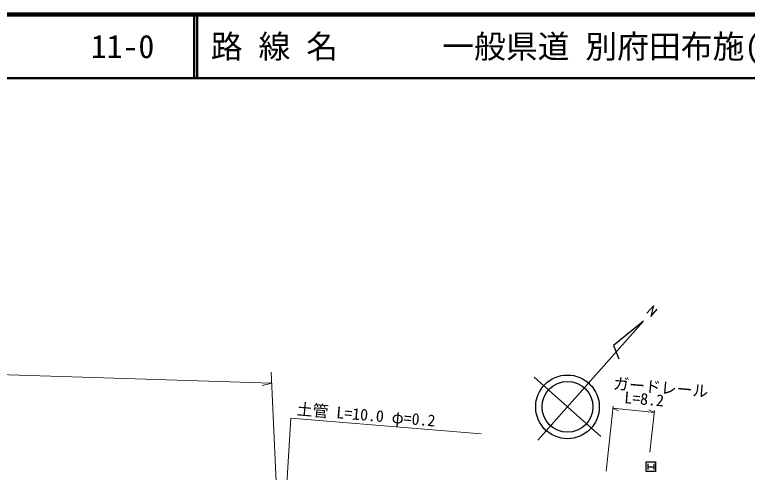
# Model space of a CAD drawing. Units: millimetres, scale not verified. Extents: x 40000 to 680000, y 20000 to 380000.
# Drawn here: x 149554 to 264682, y 308112 to 380000 of the extents above; entities that cross this region are included whole.
import ezdxf
from ezdxf.enums import TextEntityAlignment as Align

# ---------------------------------------------------------------- set-up
doc = ezdxf.new("R2010")
doc.units = ezdxf.units.MM
doc.header["$LTSCALE"] = 1000
for name, color, linetype, lineweight in [('M-BGD-EXST', 7, 'Continuous', 25), ('M-BMK-SRVR', 3, 'Continuous', 25), ('M-STR-HTXT', 7, 'Continuous', 13), ('M-TTL', 2, 'Continuous', 140), ('M-TTL-LINE', 7, 'Continuous', 50)]:
    doc.layers.add(name, color=color, linetype=linetype, lineweight=lineweight)
doc.layers.add('M-TTL-TXT', color=7, linetype='Continuous')
doc.styles.add('ＭＳ ゴシック', font='')
doc.styles.get('ＭＳ ゴシック').set_extended_font_data('MS Gothic')

msp = doc.modelspace()

# ---------------------------------------------------------------- linework, layer by layer
at = {"layer": 'M-BGD-EXST'}
for p, q in [((248763, 308250), (248763, 309750)), ((248763, 309750), (250263, 309750)), ((250263, 309750), (250263, 308250)), ((249063, 309450), (249063, 308550)), ((249063, 309000), (249963, 309000)), ((249963, 309450), (249963, 308550)), ((250263, 308250), (248763, 308250))]:
    msp.add_line(p, q, dxfattribs=at)
at = {"layer": 'M-BMK-SRVR'}
for p, q in [((248901, 333131), (249925, 334285)), ((249925, 334285), (249497, 332596)), ((249497, 332596), (250519, 333761)), ((248364, 331867), (231778, 313162)), ((248364, 331867), (243635, 328042)), ((243635, 328042), (244468, 325966)), ((241660, 313755), (231185, 323043))]:
    msp.add_line(p, q, dxfattribs=at)
for radius in [5000, 4000]:
    msp.add_circle((236422, 318399), radius, dxfattribs=at)
at = {"layer": 'M-STR-HTXT'}
for p, q in [((189943, 322109), (102179, 324862)), ((189865, 323867), (191210, 293411)), ((189943, 322109), (188430, 321736)), ((242489, 308295), (243595, 318522)), ((243561, 318207), (250079, 317493)), ((243561, 318207), (244458, 317765)), ((249182, 317935), (250079, 317493)), ((249334, 311290), (250119, 317826)), ((192935, 316609), (191442, 290676)), ((192935, 316609), (222841, 314143))]:
    msp.add_line(p, q, dxfattribs=at)
at = {"layer": 'M-TTL'}
msp.add_line((680000, 380000), (40000, 380000), dxfattribs=at)
at = {"layer": 'M-TTL-LINE'}
for p, q in [((177750, 380000), (177750, 370000)), ((178250, 380000), (178250, 370000)), ((40000, 370000), (680000, 370000))]:
    msp.add_line(p, q, dxfattribs=at)

# ---------------------------------------------------------------- texts
at = {"layer": 'M-STR-HTXT', "style": 'ＭＳ ゴシック'}
for s, p in [('ガードレール', (243489, 320638)), ('L=8.2', (245243, 318445)), ('土管 L=10.0 φ=0.2', (193766, 316618))]:
    msp.add_text(s, height=1833, rotation=355.1, dxfattribs=at).set_placement(p, align=Align.BOTTOM_LEFT)
at = {"layer": 'M-TTL-TXT', "style": 'ＭＳ ゴシック'}
for s, p in [('11-0', (161521, 375000)), ('11-0', (161521, 375000)), ('路 線 名', (180380, 375000)), ('一般県道 別府田布施(停)線', (216734, 375000))]:
    msp.add_text(s, height=3666, dxfattribs=at).set_placement(p, align=Align.MIDDLE_LEFT)

doc.saveas('drawing.dxf')
